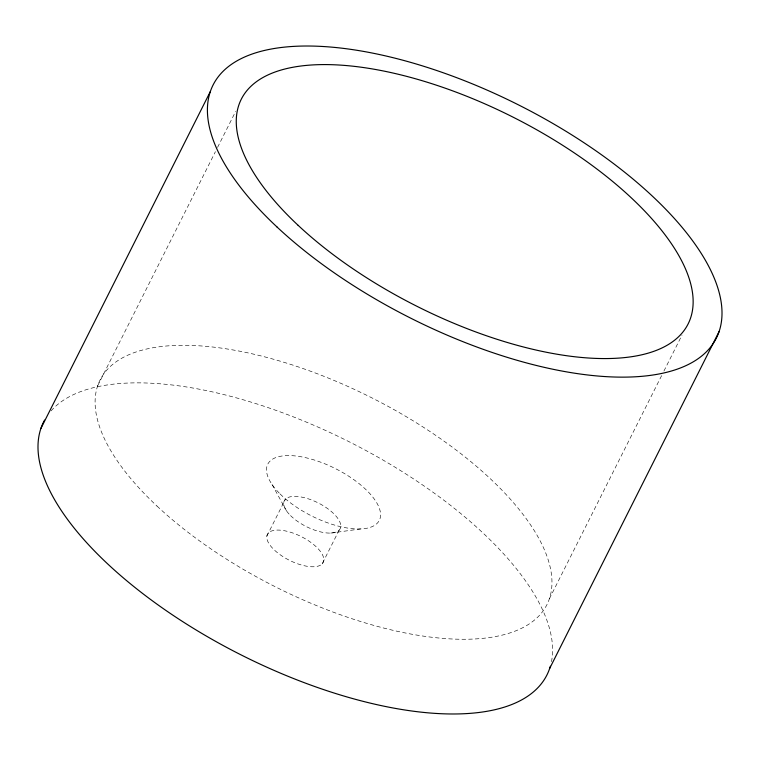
<?xml version="1.0" encoding="UTF-8"?>
<svg xmlns="http://www.w3.org/2000/svg" width="760" height="760" viewBox="0 0 760 760"><rect width="100%" height="100%" fill="white"/><g stroke="black" fill="none" stroke-linecap="round" stroke-linejoin="round"><path stroke-width="0.57" stroke-dasharray="3.8 2.85" d="M97.688 385.757L215.422 151.658M217.55 147.421L235.666 111.406M266.855 536.056L285.351 499.282M322.173 563.882A31.226 13.243 26.7 0 0 290.111 532.123A31.226 13.243 26.7 0 0 273.591 549.271A31.226 13.243 26.7 0 0 322.173 563.882L340.67 527.107M549.375 598.804L661.779 375.307M663.917 371.07L682.024 335.055M330.742 533.073L360.544 528.95M272.013 484.424L286.482 510.806M51.072 410.903A281.675 119.481 26.7 0 1 348.156 441.265A281.675 119.481 26.7 0 1 551.466 661.703M156.968 506.046A250.069 106.077 26.7 0 0 542.193 612.142A250.069 106.077 26.7 0 0 271.424 358.663A250.069 106.077 26.7 0 0 156.968 506.046M280.117 493.971A62.453 26.495 26.7 0 0 377.292 523.193A62.453 26.495 26.7 0 0 313.177 459.676A62.453 26.495 26.7 0 0 280.117 493.971M290.529 515.584A31.226 13.243 26.7 0 0 339.112 530.195A31.226 13.243 26.7 0 0 307.059 498.436A31.226 13.243 26.7 0 0 290.529 515.584"/><path stroke-width="1.14" d="M40.907 428.431L210.32 91.589M549.679 668.41L719.093 331.569M550.364 666.225A281.675 119.481 26.7 0 1 249.413 659.024A281.675 119.481 26.7 0 1 44.584 420.099M277.096 227.078A281.675 119.481 26.7 0 0 711.008 346.579A281.675 119.481 26.7 0 0 406.02 61.076A281.675 119.481 26.7 0 0 277.096 227.078M298.138 225.34A250.069 106.077 26.7 0 0 683.373 331.436A250.069 106.077 26.7 0 0 412.604 77.957A250.069 106.077 26.7 0 0 298.138 225.34"/></g></svg>
